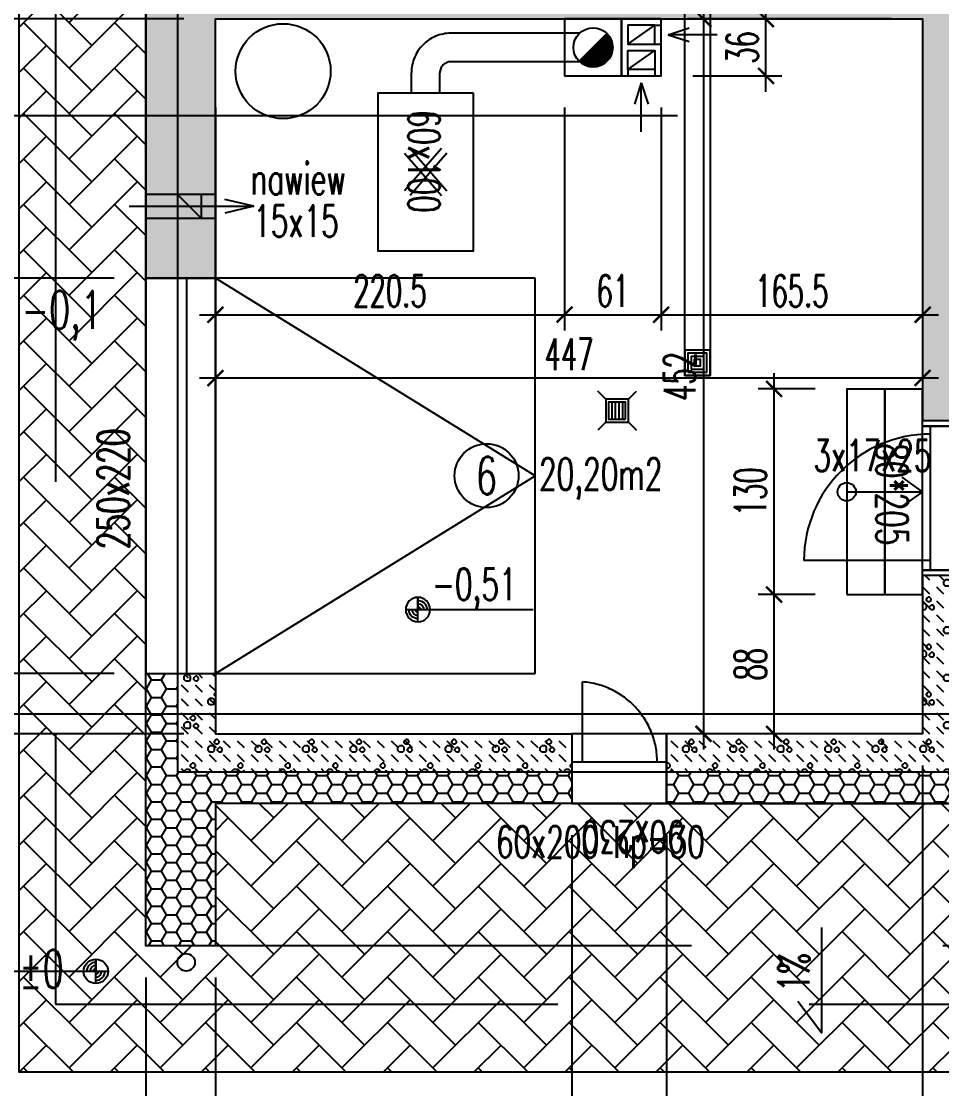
# Model space of a CAD drawing. Header units: millimetres. Extents: x -24587 to 37983, y -70862 to 338.
# Drawn here: x 9338 to 9920, y -61008 to -60333 of the extents above; entities that cross this region are included whole.
import ezdxf
from ezdxf.enums import TextEntityAlignment as Align

# ---------------------------------------------------------------- set-up
doc = ezdxf.new("R2010")
doc.units = ezdxf.units.MM
doc.header["$LTSCALE"] = 50
doc.linetypes.add('DASHED2', pattern=[9.525, 6.35, -3.175])
doc.layers.get('Defpoints').update_dxf_attribs({"color": 251})
for name, color, linetype in [('6', 6, 'Continuous'), ('A-DRZWI_OKNA', 13, 'Continuous'), ('A-SCHODY', 140, 'Continuous'), ('A-URZADZENIA', 93, 'Continuous'), ('K-HATCH', 8, 'Continuous'), ('K-HATCH243', 243, 'Continuous'), ('K-POMOCNICZE', 9, 'DASHED2'), ('K-SCIANY', 2, 'Continuous'), ('K-SRUBY', 3, 'Continuous'), ('K-TEXT 2.4mm', 71, 'Continuous'), ('K-TEXT 2mm', 254, 'Continuous'), ('K-WYMIARY', 1, 'Continuous')]:
    doc.layers.add(name, color=color, linetype=linetype)
doc.layers.add('__NIEDRUK__', color=54, linetype='Continuous', plot=False)
doc.styles.add('text 2.4mm', font='romans.shx', dxfattribs={"width": 0.65})
doc.styles.add('text 2mm', font='romans.shx', dxfattribs={"width": 0.65})
doc.styles.add('WYM1', font='romanszb.shx', dxfattribs={"width": 0.6})
doc.dimstyles.new('CM100', dxfattribs={"dimscale": 5, "dimtxt": 2, "dimasz": 1, "dimexe": 1, "dimexo": 2, "dimgap": 0.5, "dimtad": 1, "dimrnd": 0.5, "dimdsep": 46, "dimtxsty": 'WYM1', "dimblk": 'OBLIQUE', "dimcen": 0, "dimdle": 1, "dimclrd": 253, "dimclre": 251, "dimclrt": 30, "dimadec": 0, "dimazin": 0, "dimtfac": 1, "dimtix": 1, "dimtmove": 0, "dimatfit": 0, "dimfxl": 1, "dimtfillclr": 256, "dimtolj": 1, "dimarcsym": 0})
pattern_1 = [(90, (-4e-14, 1), (-30, 30), [1, -29]), (90, (-3, 1), (-30, 30), [1, -29]), (90, (-2, 6), (-30, 30), [1, -29]), (90, (-5, 6), (-30, 30), [1, -29]), (90, (-15, 16), (-30, 30), [1, -29]), (90, (-18, 16), (-30, 30), [1, -29]), (90, (-17, 21), (-30, 30), [1, -29]), (90, (-20, 21), (-30, 30), [1, -29]), (90, (-5, 1), (-30, 30), [2, -28]), (90, (-9, 1), (-30, 30), [2, -28]), (90, (-20, 16), (-30, 30), [2, -28]), (90, (-24, 16), (-30, 30), [2, -28]), (180, (-1, -4e-14), (-30, -30), [1, -29]), (180, (-1, 3), (-30, -30), [1, -29]), (180, (-3, 5), (-30, -30), [1, -29]), (180, (-3, 8), (-30, -30), [1, -29]), (180, (-16, 15), (-30, -30), [1, -29]), (180, (-16, 18), (-30, -30), [1, -29]), (180, (-18, 20), (-30, -30), [1, -29]), (180, (-18, 23), (-30, -30), [1, -29]), (180, (-6, -3e-13), (-30, -30), [2, -28]), (180, (-6, 4), (-30, -30), [2, -28]), (180, (-21, 15), (-30, -30), [2, -28]), (180, (-21, 19), (-30, -30), [2, -28]), (135, (-2, -8e-14), (-45, 15), [1.414214, -41.012193]), (135, (-8e-14, 2), (-45, 15), [1.414214, -41.012193]), (135, (-4, 5), (-45, 15), [1.414214, -41.012193]), (135, (-2, 7), (-45, 15), [1.414214, -41.012193]), (135, (-17, 15), (-45, 15), [1.414214, -41.012193]), (135, (-15, 17), (-45, 15), [1.414214, -41.012193]), (135, (-19, 20), (-45, 15), [1.414214, -41.012193]), (135, (-17, 22), (-45, 15), [1.414214, -41.012193]), (135, (-8, -3e-13), (-45, 15), [1.414214, -41.012193]), (135, (-5, 3), (-45, 15), [1.414214, -41.012193]), (135, (-23, 15), (-45, 15), [1.414214, -41.012193]), (135, (-20, 18), (-45, 15), [1.414214, -41.012193]), (45, (-1, -4e-14), (-3e-12, 60), [1.414214, -19.79899]), (45, (-3, 2), (-3e-12, 60), [1.414214, -19.79899]), (45, (-3, 5), (-3e-12, 60), [1.414214, -19.79899]), (45, (-5, 7), (-3e-12, 60), [1.414214, -19.79899]), (45, (-16, 15), (-3e-12, 60), [1.414214, -19.79899]), (45, (-18, 17), (-3e-12, 60), [1.414214, -19.79899]), (45, (-18, 20), (-3e-12, 60), [1.414214, -19.79899]), (45, (-20, 22), (-3e-12, 60), [1.414214, -19.79899]), (45, (-6, -3e-13), (-3e-12, 60), [1.414214, -19.79899]), (45, (-9, 3), (-3e-12, 60), [1.414214, -19.79899]), (45, (-21, 15), (-3e-12, 60), [1.414214, -19.79899]), (45, (-24, 18), (-3e-12, 60), [1.414214, -19.79899]), (135, (-5, 10), (-8.83883476, -4e-13), [6.25, -6.25])]
pattern_2 = [(0, (-7e-12, -52000), (9.525, 5.4992613), [6.35, -12.7]), (120, (-7e-12, -52000), (-9.525, 5.4992613), [6.35, -12.7]), (60, (-7e-12, -52000), (2e-08, 10.9985226), [-12.7, 6.35])]

# ---------------------------------------------------------------- blocks, each defined once
blk = doc.blocks.new('A$C782A77E5')
for points in [[(-38.91, -6), (-38.91, 74)], [(-48.46, -25), (-48.46, -1), (-44.96, -1), (-44.96, -25), (-48.46, -25)], [(-44.96, -6), (-38.91, -6)], [(-38.91, -6), (41.09, -6)], [(41.09, -6), (46.09, -6)], [(46.09, -25), (46.09, -1), (49.59, -1), (49.59, -25), (46.09, -25)]]:
    blk.add_lwpolyline(points)
blk.add_lwpolyline([(-44.96, -25), (-44.96, -1), (46.09, -1), (46.09, -25)], close=True)
blk.add_arc((-38.91, -6), 80, 0, 90)
at = {"layer": '__NIEDRUK__', "style": 'WYM1', "width": 0.65}
blk.add_text('80*205', height=20, rotation=180, dxfattribs=at).set_placement((35.26, 28.32))
blk = doc.blocks.new('A$C1940da60')
blk.add_lwpolyline([(-23.11, 26), (-23.11, 76.8)])
for points in [[(-30, 44), (-30, 0), (30, 0), (30, 44)], [(-30, 26), (-30, 20), (30, 20), (30, 26)]]:
    blk.add_lwpolyline(points, close=True)
at = {"layer": 'K-POMOCNICZE', "color": 0}
blk.add_arc((-26.91, 26), 50.94, 0, 85.72877, dxfattribs=at)
at = {"layer": '__NIEDRUK__', "style": 'WYM1', "width": 0.65}
blk.add_text('90x230', height=20, rotation=180, dxfattribs=at).set_placement((41.39, -11.22))
blk = doc.blocks.new('A$Ce56ac208')
for points in [[(-7, 125), (-51, 125), (-51, -125), (-7, -125)], [(-25, 125), (-31, 125), (-31, -125), (-25, -125)]]:
    blk.add_lwpolyline(points, close=True)
at = {"layer": 'K-POMOCNICZE'}
blk.add_lwpolyline([(195, 125), (-7, 125), (-7, -125), (195, -125)], close=True, dxfattribs=at)
blk.add_lwpolyline([(-7, -125), (195, 0), (-7, 125)], dxfattribs=at)
at = {"layer": '__NIEDRUK__', "style": 'WYM1', "width": 0.65}
blk.add_text('250x220', height=20, rotation=90, dxfattribs=at).set_placement((-61.53, -46.3))
blk = doc.blocks.new('A$C0BFB608B')
h = blk.add_hatch()
h.set_pattern_fill('ANSI31', color=256, scale=8)
h.set_pattern_definition([(315, (77083.3279, 191572.2395), (0.707106781, 0.707106781), [])])
h.paths.add_polyline_path([(8.78, 8.78, 0.198912), (0, 12.42, 0.668179), (-8.78, -8.78)])
blk.add_lwpolyline([(18, 18), (-18, 18), (-18, -18), (18, -18)], close=True)
blk.add_lwpolyline([(8.78, 8.78), (-8.78, -8.78)])
blk.add_circle((0, 0), 12.42)
blk = doc.blocks.new('A$C89cbe237')
blk.add_lwpolyline([(-30, 0), (-30, 100), (30, 100), (30, 0)], close=True)
for points in [[(-13.43, 38.11), (9.91, 64.95)], [(9.91, 35.05), (-13.43, 61.89)], [(13.43, 38.11), (-9.91, 64.95)], [(-9.91, 35.05), (13.43, 61.89)]]:
    blk.add_lwpolyline(points)
at = {"layer": '__NIEDRUK__', "style": 'WYM1', "width": 0.65}
blk.add_text('60x100', height=20, rotation=90, dxfattribs=at).set_placement((11.06, 10.69))
blk = doc.blocks.new('_ArchTick')
at = {"color": 0, "linetype": 'ByBlock', "const_width": 0.15}
blk.add_lwpolyline([(-0.5, -0.5), (0.5, 0.5)], dxfattribs=at)
blk = doc.blocks.new('*D90')
at = {"layer": 'Defpoints', "color": 0, "transparency": 16777216}
for p in [(10617.2, -60827.35), (9460.7, -60917.35), (10617.2, -61147.89)]:
    blk.add_point(p, dxfattribs=at)
at = {"layer": 'K-WYMIARY', "color": 251, "lineweight": -2, "transparency": 16777216}
for p, q in [((10617.2, -60847.35), (10617.2, -61157.89)), ((9460.7, -60937.35), (9460.7, -61157.89))]:
    blk.add_line(p, q, dxfattribs=at)
at = {"layer": 'K-WYMIARY', "color": 253, "lineweight": -2, "transparency": 16777216}
blk.add_line((9450.7, -61147.89), (10627.2, -61147.89), dxfattribs=at)
at = {"layer": 'K-WYMIARY', "color": 253, "lineweight": -2, "transparency": 16777216, "xscale": 10, "yscale": 10, "zscale": 10, "rotation": 180}
blk.add_blockref('_ArchTick', (9460.7, -61147.89), dxfattribs=at)
at = {"layer": 'K-WYMIARY', "color": 253, "lineweight": -2, "transparency": 16777216, "xscale": 10, "yscale": 10, "zscale": 10}
blk.add_blockref('_ArchTick', (10617.2, -61147.89), dxfattribs=at)
at = {"layer": 'K-WYMIARY', "color": 30, "transparency": 16777216, "insert": (10038.95, -61132.89), "char_height": 20, "attachment_point": 5, "style": 'WYM1'}
blk.add_mtext('\\A1;1156.5', dxfattribs=at)
blk = doc.blocks.new('*D93')
at = {"layer": 'Defpoints', "color": 0, "transparency": 16777216}
for p in [(9685.89, -60827.35), (9460.7, -60917.35), (9685.89, -61107.89)]:
    blk.add_point(p, dxfattribs=at)
at = {"layer": 'K-WYMIARY', "color": 251, "lineweight": -2, "transparency": 16777216}
for p, q in [((9685.89, -60847.35), (9685.89, -61117.89)), ((9460.7, -60937.35), (9460.7, -61117.89))]:
    blk.add_line(p, q, dxfattribs=at)
at = {"layer": 'K-WYMIARY', "color": 253, "lineweight": -2, "transparency": 16777216}
blk.add_line((9450.7, -61107.89), (9695.89, -61107.89), dxfattribs=at)
at = {"layer": 'K-WYMIARY', "color": 253, "lineweight": -2, "transparency": 16777216, "xscale": 10, "yscale": 10, "zscale": 10, "rotation": 180}
blk.add_blockref('_ArchTick', (9460.7, -61107.89), dxfattribs=at)
at = {"layer": 'K-WYMIARY', "color": 253, "lineweight": -2, "transparency": 16777216, "xscale": 10, "yscale": 10, "zscale": 10}
blk.add_blockref('_ArchTick', (9685.89, -61107.89), dxfattribs=at)
at = {"layer": 'K-WYMIARY', "color": 30, "transparency": 16777216, "insert": (9573.29, -61092.89), "char_height": 20, "attachment_point": 5, "style": 'WYM1'}
blk.add_mtext('\\A1;225', dxfattribs=at)
blk = doc.blocks.new('*D94')
at = {"layer": 'Defpoints', "color": 0, "transparency": 16777216}
for p in [(9685.89, -60827.35), (9745.89, -60827.35), (9745.89, -61107.89)]:
    blk.add_point(p, dxfattribs=at)
at = {"layer": 'K-WYMIARY', "color": 251, "lineweight": -2, "transparency": 16777216}
for p, q in [((9685.89, -60847.35), (9685.89, -61117.89)), ((9745.89, -60847.35), (9745.89, -61117.89))]:
    blk.add_line(p, q, dxfattribs=at)
at = {"layer": 'K-WYMIARY', "color": 253, "lineweight": -2, "transparency": 16777216}
blk.add_line((9675.89, -61107.89), (9755.89, -61107.89), dxfattribs=at)
at = {"layer": 'K-WYMIARY', "color": 253, "lineweight": -2, "transparency": 16777216, "xscale": 10, "yscale": 10, "zscale": 10, "rotation": 180}
blk.add_blockref('_ArchTick', (9685.89, -61107.89), dxfattribs=at)
at = {"layer": 'K-WYMIARY', "color": 253, "lineweight": -2, "transparency": 16777216, "xscale": 10, "yscale": 10, "zscale": 10}
blk.add_blockref('_ArchTick', (9745.89, -61107.89), dxfattribs=at)
at = {"layer": 'K-WYMIARY', "color": 30, "transparency": 16777216, "insert": (9715.89, -61092.89), "char_height": 20, "attachment_point": 5, "style": 'WYM1'}
blk.add_mtext('\\A1;60', dxfattribs=at)
blk = doc.blocks.new('*D95')
at = {"layer": 'Defpoints', "color": 0, "transparency": 16777216}
for p in [(9745.89, -60827.35), (9968.63, -60827.35), (9968.63, -61107.89)]:
    blk.add_point(p, dxfattribs=at)
at = {"layer": 'K-WYMIARY', "color": 251, "lineweight": -2, "transparency": 16777216}
for p, q in [((9745.89, -60847.35), (9745.89, -61117.89)), ((9968.63, -60847.35), (9968.63, -61117.89))]:
    blk.add_line(p, q, dxfattribs=at)
at = {"layer": 'K-WYMIARY', "color": 253, "lineweight": -2, "transparency": 16777216}
blk.add_line((9735.89, -61107.89), (9978.63, -61107.89), dxfattribs=at)
at = {"layer": 'K-WYMIARY', "color": 253, "lineweight": -2, "transparency": 16777216, "xscale": 10, "yscale": 10, "zscale": 10, "rotation": 180}
blk.add_blockref('_ArchTick', (9745.89, -61107.89), dxfattribs=at)
at = {"layer": 'K-WYMIARY', "color": 253, "lineweight": -2, "transparency": 16777216, "xscale": 10, "yscale": 10, "zscale": 10}
blk.add_blockref('_ArchTick', (9968.63, -61107.89), dxfattribs=at)
at = {"layer": 'K-WYMIARY', "color": 30, "transparency": 16777216, "insert": (9857.26, -61092.89), "char_height": 20, "attachment_point": 5, "style": 'WYM1'}
blk.add_mtext('\\A1;222.5', dxfattribs=at)
blk = doc.blocks.new('*D105')
at = {"layer": 'Defpoints', "color": 0, "transparency": 16777216}
for p in [(9416.7, -60917.35), (9460.7, -60917.35), (9460.7, -61147.89)]:
    blk.add_point(p, dxfattribs=at)
at = {"layer": 'K-WYMIARY', "color": 251, "lineweight": -2, "transparency": 16777216}
for p, q in [((9416.7, -60937.35), (9416.7, -61157.89)), ((9460.7, -60937.35), (9460.7, -61157.89))]:
    blk.add_line(p, q, dxfattribs=at)
at = {"layer": 'K-WYMIARY', "color": 253, "lineweight": -2, "transparency": 16777216}
blk.add_line((9406.7, -61147.89), (9470.7, -61147.89), dxfattribs=at)
at = {"layer": 'K-WYMIARY', "color": 253, "lineweight": -2, "transparency": 16777216, "xscale": 10, "yscale": 10, "zscale": 10, "rotation": 180}
blk.add_blockref('_ArchTick', (9416.7, -61147.89), dxfattribs=at)
at = {"layer": 'K-WYMIARY', "color": 253, "lineweight": -2, "transparency": 16777216, "xscale": 10, "yscale": 10, "zscale": 10}
blk.add_blockref('_ArchTick', (9460.7, -61147.89), dxfattribs=at)
at = {"layer": 'K-WYMIARY', "color": 30, "transparency": 16777216, "insert": (9428.2, -61132.89), "char_height": 20, "attachment_point": 5, "style": 'WYM1'}
blk.add_mtext('\\A1;44', dxfattribs=at)
blk = doc.blocks.new('*D119')
at = {"layer": 'Defpoints', "color": 0, "transparency": 16777216}
for p in [(9907.7, -60783.35), (9931.7, -60783.35), (9907.7, -61067.89)]:
    blk.add_point(p, dxfattribs=at)
at = {"layer": 'K-WYMIARY', "color": 251, "lineweight": -2, "transparency": 16777216}
for p, q in [((9907.7, -60803.35), (9907.7, -61077.89)), ((9931.7, -60803.35), (9931.7, -61077.89))]:
    blk.add_line(p, q, dxfattribs=at)
at = {"layer": 'K-WYMIARY', "color": 253, "lineweight": -2, "transparency": 16777216}
for p, q in [((9907.7, -61067.89), (9897.7, -61067.89)), ((9931.7, -61067.89), (9907.7, -61067.89)), ((9931.7, -61067.89), (9941.7, -61067.89))]:
    blk.add_line(p, q, dxfattribs=at)
at = {"layer": 'K-WYMIARY', "color": 253, "lineweight": -2, "transparency": 16777216, "xscale": 10, "yscale": 10, "zscale": 10}
blk.add_blockref('_ArchTick', (9907.7, -61067.89), dxfattribs=at)
at = {"layer": 'K-WYMIARY', "color": 253, "lineweight": -2, "transparency": 16777216, "xscale": 10, "yscale": 10, "zscale": 10, "rotation": 180}
blk.add_blockref('_ArchTick', (9931.7, -61067.89), dxfattribs=at)
at = {"layer": 'K-WYMIARY', "color": 30, "transparency": 16777216, "insert": (9919.7, -61052.89), "char_height": 20, "attachment_point": 5, "style": 'WYM1'}
blk.add_mtext('\\A1;24', dxfattribs=at)
blk = doc.blocks.new('*D120')
at = {"layer": 'Defpoints', "color": 0, "transparency": 16777216}
for p in [(9907.7, -60783.35), (9745.89, -60827.35), (9745.89, -61067.89)]:
    blk.add_point(p, dxfattribs=at)
at = {"layer": 'K-WYMIARY', "color": 251, "lineweight": -2, "transparency": 16777216}
for p, q in [((9907.7, -60803.35), (9907.7, -61077.89)), ((9745.89, -60847.35), (9745.89, -61077.89))]:
    blk.add_line(p, q, dxfattribs=at)
at = {"layer": 'K-WYMIARY', "color": 253, "lineweight": -2, "transparency": 16777216}
blk.add_line((9917.7, -61067.89), (9735.89, -61067.89), dxfattribs=at)
at = {"layer": 'K-WYMIARY', "color": 253, "lineweight": -2, "transparency": 16777216, "xscale": 10, "yscale": 10, "zscale": 10, "rotation": 180}
blk.add_blockref('_ArchTick', (9745.89, -61067.89), dxfattribs=at)
at = {"layer": 'K-WYMIARY', "color": 253, "lineweight": -2, "transparency": 16777216, "xscale": 10, "yscale": 10, "zscale": 10}
blk.add_blockref('_ArchTick', (9907.7, -61067.89), dxfattribs=at)
at = {"layer": 'K-WYMIARY', "color": 30, "transparency": 16777216, "insert": (9826.79, -61052.89), "char_height": 20, "attachment_point": 5, "style": 'WYM1'}
blk.add_mtext('\\A1;162', dxfattribs=at)
blk = doc.blocks.new('*D129')
at = {"layer": 'Defpoints', "color": 0, "transparency": 16777216}
for p in [(9907.7, -60331.35), (9769.17, -60783.35), (9907.7, -60783.35)]:
    blk.add_point(p, dxfattribs=at)
at = {"layer": 'K-WYMIARY', "color": 253, "lineweight": -2, "transparency": 16777216}
blk.add_line((9769.17, -60321.35), (9769.17, -60793.35), dxfattribs=at)
at = {"layer": 'K-WYMIARY', "color": 251, "lineweight": -2, "transparency": 16777216}
for p, q in [((9887.7, -60331.35), (9759.17, -60331.35)), ((9887.7, -60783.35), (9759.17, -60783.35))]:
    blk.add_line(p, q, dxfattribs=at)
at = {"layer": 'K-WYMIARY', "color": 253, "lineweight": -2, "transparency": 16777216, "xscale": 10, "yscale": 10, "zscale": 10}
for p, rotation in [((9769.17, -60331.35), 90), ((9769.17, -60783.35), 270)]:
    blk.add_blockref('_ArchTick', p, dxfattribs=dict(at, rotation=rotation))
at = {"layer": 'K-WYMIARY', "color": 30, "transparency": 16777216, "insert": (9754.17, -60557.35), "char_height": 20, "attachment_point": 5, "rotation": 90, "style": 'WYM1'}
blk.add_mtext('\\A1;452', dxfattribs=at)
blk = doc.blocks.new('*D130')
at = {"layer": 'Defpoints', "color": 0, "transparency": 16777216}
for p in [(9907.7, -60334.35), (9460.7, -60367.35), (9907.7, -60558.33)]:
    blk.add_point(p, dxfattribs=at)
at = {"layer": 'K-WYMIARY', "color": 251, "lineweight": -2, "transparency": 16777216}
for p, q in [((9907.7, -60354.35), (9907.7, -60568.33)), ((9460.7, -60387.35), (9460.7, -60568.33))]:
    blk.add_line(p, q, dxfattribs=at)
at = {"layer": 'K-WYMIARY', "color": 253, "lineweight": -2, "transparency": 16777216}
blk.add_line((9450.7, -60558.33), (9917.7, -60558.33), dxfattribs=at)
at = {"layer": 'K-WYMIARY', "color": 253, "lineweight": -2, "transparency": 16777216, "xscale": 10, "yscale": 10, "zscale": 10, "rotation": 180}
blk.add_blockref('_ArchTick', (9460.7, -60558.33), dxfattribs=at)
at = {"layer": 'K-WYMIARY', "color": 253, "lineweight": -2, "transparency": 16777216, "xscale": 10, "yscale": 10, "zscale": 10}
blk.add_blockref('_ArchTick', (9907.7, -60558.33), dxfattribs=at)
at = {"layer": 'K-WYMIARY', "color": 30, "transparency": 16777216, "insert": (9684.2, -60543.33), "char_height": 20, "attachment_point": 5, "style": 'WYM1'}
blk.add_mtext('\\A1;447', dxfattribs=at)
blk = doc.blocks.new('*D131')
at = {"layer": 'Defpoints', "color": 0, "transparency": 16777216}
for p in [(9290.84, -60745.22), (9416.7, -60745.22), (9460.7, -60783.35)]:
    blk.add_point(p, dxfattribs=at)
at = {"layer": 'K-WYMIARY', "color": 253, "lineweight": -2, "transparency": 16777216}
blk.add_line((9290.84, -60793.35), (9290.84, -60735.22), dxfattribs=at)
at = {"layer": 'K-WYMIARY', "color": 251, "lineweight": -2, "transparency": 16777216}
for p, q in [((9396.7, -60745.22), (9280.84, -60745.22)), ((9440.7, -60783.35), (9280.84, -60783.35))]:
    blk.add_line(p, q, dxfattribs=at)
at = {"layer": 'K-WYMIARY', "color": 253, "lineweight": -2, "transparency": 16777216, "xscale": 10, "yscale": 10, "zscale": 10}
for p, rotation in [((9290.84, -60745.22), 90), ((9290.84, -60783.35), 270)]:
    blk.add_blockref('_ArchTick', p, dxfattribs=dict(at, rotation=rotation))
at = {"layer": 'K-WYMIARY', "color": 30, "transparency": 16777216, "insert": (9275.84, -60764.29), "char_height": 20, "attachment_point": 5, "rotation": 90, "style": 'WYM1'}
blk.add_mtext('\\A1;38', dxfattribs=at)
blk = doc.blocks.new('*D132')
at = {"layer": 'Defpoints', "color": 0, "transparency": 16777216}
for p in [(9290.84, -60495.22), (9416.7, -60495.22), (9416.7, -60745.22)]:
    blk.add_point(p, dxfattribs=at)
at = {"layer": 'K-WYMIARY', "color": 253, "lineweight": -2, "transparency": 16777216}
blk.add_line((9290.84, -60755.22), (9290.84, -60485.22), dxfattribs=at)
at = {"layer": 'K-WYMIARY', "color": 251, "lineweight": -2, "transparency": 16777216}
for p, q in [((9396.7, -60495.22), (9280.84, -60495.22)), ((9396.7, -60745.22), (9280.84, -60745.22))]:
    blk.add_line(p, q, dxfattribs=at)
at = {"layer": 'K-WYMIARY', "color": 253, "lineweight": -2, "transparency": 16777216, "xscale": 10, "yscale": 10, "zscale": 10}
for p, rotation in [((9290.84, -60495.22), 90), ((9290.84, -60745.22), 270)]:
    blk.add_blockref('_ArchTick', p, dxfattribs=dict(at, rotation=rotation))
at = {"layer": 'K-WYMIARY', "color": 30, "transparency": 16777216, "insert": (9275.84, -60620.22), "char_height": 20, "attachment_point": 5, "rotation": 90, "style": 'WYM1'}
blk.add_mtext('\\A1;250', dxfattribs=at)
blk = doc.blocks.new('*D133')
at = {"layer": 'Defpoints', "color": 0, "transparency": 16777216}
for p in [(9290.84, -60331.35), (9460.7, -60331.35), (9416.7, -60495.22)]:
    blk.add_point(p, dxfattribs=at)
at = {"layer": 'K-WYMIARY', "color": 253, "lineweight": -2, "transparency": 16777216}
blk.add_line((9290.84, -60505.22), (9290.84, -60321.35), dxfattribs=at)
at = {"layer": 'K-WYMIARY', "color": 251, "lineweight": -2, "transparency": 16777216}
for p, q in [((9440.7, -60331.35), (9280.84, -60331.35)), ((9396.7, -60495.22), (9280.84, -60495.22))]:
    blk.add_line(p, q, dxfattribs=at)
at = {"layer": 'K-WYMIARY', "color": 253, "lineweight": -2, "transparency": 16777216, "xscale": 10, "yscale": 10, "zscale": 10}
for p, rotation in [((9290.84, -60331.35), 90), ((9290.84, -60495.22), 270)]:
    blk.add_blockref('_ArchTick', p, dxfattribs=dict(at, rotation=rotation))
at = {"layer": 'K-WYMIARY', "color": 30, "transparency": 16777216, "insert": (9275.84, -60413.29), "char_height": 20, "attachment_point": 5, "rotation": 90, "style": 'WYM1'}
blk.add_mtext('\\A1;164', dxfattribs=at)
blk = doc.blocks.new('A$C11cd791a')
for points in [[(-8, -8), (8, -8), (8, 8), (-8, 8)], [(-6, -6), (6, -6), (6, 6), (-6, 6)], [(-4, -4), (4, -4), (4, 4), (-4, 4)], [(-2, -2), (2, -2), (2, 2), (-2, 2)]]:
    blk.add_lwpolyline(points, close=True)
blk = doc.blocks.new('A$C7E053937')
for p, q in [((0, -7.73), (0, 7.73)), ((0, 7.73), (0, 0)), ((7.73, 0), (-7.73, 0))]:
    blk.add_line(p, q)
blk.add_circle((0, 0), 7.73)
for radius, start, end in [(5.73, 90, 180), (3.73, 90, 180), (1.73, 90, 180), (5.73, 270, 0), (3.73, 270, 0), (1.73, 270, 0)]:
    blk.add_arc((0, 0), radius, start, end)
blk = doc.blocks.new('*D233')
at = {"layer": 'Defpoints', "color": 0, "transparency": 16777216}
for p in [(9460.7, -60367.35), (9681.37, -60367.35), (9681.37, -60518.33)]:
    blk.add_point(p, dxfattribs=at)
at = {"layer": 'K-WYMIARY', "color": 251, "lineweight": -2, "transparency": 16777216}
for p, q in [((9460.7, -60387.35), (9460.7, -60528.33)), ((9681.37, -60387.35), (9681.37, -60528.33))]:
    blk.add_line(p, q, dxfattribs=at)
at = {"layer": 'K-WYMIARY', "color": 253, "lineweight": -2, "transparency": 16777216}
blk.add_line((9450.7, -60518.33), (9691.37, -60518.33), dxfattribs=at)
at = {"layer": 'K-WYMIARY', "color": 253, "lineweight": -2, "transparency": 16777216, "xscale": 10, "yscale": 10, "zscale": 10, "rotation": 180}
blk.add_blockref('_ArchTick', (9460.7, -60518.33), dxfattribs=at)
at = {"layer": 'K-WYMIARY', "color": 253, "lineweight": -2, "transparency": 16777216, "xscale": 10, "yscale": 10, "zscale": 10}
blk.add_blockref('_ArchTick', (9681.37, -60518.33), dxfattribs=at)
at = {"layer": 'K-WYMIARY', "color": 30, "transparency": 16777216, "insert": (9571.03, -60503.33), "char_height": 20, "attachment_point": 5, "style": 'WYM1'}
blk.add_mtext('\\A1;220.5', dxfattribs=at)
blk = doc.blocks.new('*D234')
at = {"layer": 'Defpoints', "color": 0, "transparency": 16777216}
for p in [(9681.37, -60367.35), (9742.37, -60367.35), (9742.37, -60518.33)]:
    blk.add_point(p, dxfattribs=at)
at = {"layer": 'K-WYMIARY', "color": 251, "lineweight": -2, "transparency": 16777216}
for p, q in [((9681.37, -60387.35), (9681.37, -60528.33)), ((9742.37, -60387.35), (9742.37, -60528.33))]:
    blk.add_line(p, q, dxfattribs=at)
at = {"layer": 'K-WYMIARY', "color": 253, "lineweight": -2, "transparency": 16777216}
blk.add_line((9671.37, -60518.33), (9752.37, -60518.33), dxfattribs=at)
at = {"layer": 'K-WYMIARY', "color": 253, "lineweight": -2, "transparency": 16777216, "xscale": 10, "yscale": 10, "zscale": 10, "rotation": 180}
blk.add_blockref('_ArchTick', (9681.37, -60518.33), dxfattribs=at)
at = {"layer": 'K-WYMIARY', "color": 253, "lineweight": -2, "transparency": 16777216, "xscale": 10, "yscale": 10, "zscale": 10}
blk.add_blockref('_ArchTick', (9742.37, -60518.33), dxfattribs=at)
at = {"layer": 'K-WYMIARY', "color": 30, "transparency": 16777216, "insert": (9711.87, -60503.33), "char_height": 20, "attachment_point": 5, "style": 'WYM1'}
blk.add_mtext('\\A1;61', dxfattribs=at)
blk = doc.blocks.new('*D235')
at = {"layer": 'Defpoints', "color": 0, "transparency": 16777216}
for p in [(9742.37, -60367.35), (9907.7, -60482.86), (9907.7, -60518.33)]:
    blk.add_point(p, dxfattribs=at)
at = {"layer": 'K-WYMIARY', "color": 251, "lineweight": -2, "transparency": 16777216}
for p, q in [((9742.37, -60387.35), (9742.37, -60528.33)), ((9907.7, -60502.86), (9907.7, -60528.33))]:
    blk.add_line(p, q, dxfattribs=at)
at = {"layer": 'K-WYMIARY', "color": 253, "lineweight": -2, "transparency": 16777216}
blk.add_line((9732.37, -60518.33), (9917.7, -60518.33), dxfattribs=at)
at = {"layer": 'K-WYMIARY', "color": 253, "lineweight": -2, "transparency": 16777216, "xscale": 10, "yscale": 10, "zscale": 10, "rotation": 180}
blk.add_blockref('_ArchTick', (9742.37, -60518.33), dxfattribs=at)
at = {"layer": 'K-WYMIARY', "color": 253, "lineweight": -2, "transparency": 16777216, "xscale": 10, "yscale": 10, "zscale": 10}
blk.add_blockref('_ArchTick', (9907.7, -60518.33), dxfattribs=at)
at = {"layer": 'K-WYMIARY', "color": 30, "transparency": 16777216, "insert": (9825.03, -60503.33), "char_height": 20, "attachment_point": 5, "style": 'WYM1'}
blk.add_mtext('\\A1;165.5', dxfattribs=at)
blk = doc.blocks.new('*D242')
at = {"layer": 'Defpoints', "color": 0, "transparency": 16777216}
for p in [(9813.82, -60695.32), (9859.7, -60695.32), (9826.79, -60783.35)]:
    blk.add_point(p, dxfattribs=at)
at = {"layer": 'K-WYMIARY', "color": 253, "lineweight": -2, "transparency": 16777216}
blk.add_line((9813.82, -60793.35), (9813.82, -60685.32), dxfattribs=at)
at = {"layer": 'K-WYMIARY', "color": 251, "lineweight": -2, "transparency": 16777216}
for p, q in [((9839.7, -60695.32), (9803.82, -60695.32)), ((9806.79, -60783.35), (9803.82, -60783.35))]:
    blk.add_line(p, q, dxfattribs=at)
at = {"layer": 'K-WYMIARY', "color": 253, "lineweight": -2, "transparency": 16777216, "xscale": 10, "yscale": 10, "zscale": 10}
for p, rotation in [((9813.82, -60695.32), 89.99999999999994), ((9813.82, -60783.35), 269.9999999999999)]:
    blk.add_blockref('_ArchTick', p, dxfattribs=dict(at, rotation=rotation))
at = {"layer": 'K-WYMIARY', "color": 30, "transparency": 16777216, "insert": (9798.82, -60739.34), "char_height": 20, "attachment_point": 5, "rotation": 90, "style": 'WYM1'}
blk.add_mtext('\\A1;88', dxfattribs=at)
blk = doc.blocks.new('*D243')
at = {"layer": 'Defpoints', "color": 0, "transparency": 16777216}
for p in [(9813.82, -60565.32), (9859.7, -60565.32), (9859.7, -60695.32)]:
    blk.add_point(p, dxfattribs=at)
at = {"layer": 'K-WYMIARY', "color": 253, "lineweight": -2, "transparency": 16777216}
blk.add_line((9813.82, -60705.32), (9813.82, -60555.32), dxfattribs=at)
at = {"layer": 'K-WYMIARY', "color": 251, "lineweight": -2, "transparency": 16777216}
for p, q in [((9839.7, -60565.32), (9803.82, -60565.32)), ((9839.7, -60695.32), (9803.82, -60695.32))]:
    blk.add_line(p, q, dxfattribs=at)
at = {"layer": 'K-WYMIARY', "color": 253, "lineweight": -2, "transparency": 16777216, "xscale": 10, "yscale": 10, "zscale": 10}
for p, rotation in [((9813.82, -60565.32), 89.99999999999994), ((9813.82, -60695.32), 269.9999999999999)]:
    blk.add_blockref('_ArchTick', p, dxfattribs=dict(at, rotation=rotation))
at = {"layer": 'K-WYMIARY', "color": 30, "transparency": 16777216, "insert": (9798.82, -60630.32), "char_height": 20, "attachment_point": 5, "rotation": 90, "style": 'WYM1'}
blk.add_mtext('\\A1;130', dxfattribs=at)
blk = doc.blocks.new('A$C650043E8')
for points in [[(12.5, -18), (12.5, 18), (-12.5, 18), (-12.5, -18)], [(-8.5, 14), (8.5, 14), (8.5, 2), (-8.5, 2)], [(-8.5, -14), (8.5, -14), (8.5, -2), (-8.5, -2)]]:
    blk.add_lwpolyline(points, close=True)
blk = doc.blocks.new('kratka')
for p, q in [((5.09, 19.49), (0, 24.58)), ((19.49, 19.49), (24.58, 24.58)), ((8.96, 6.89), (8.96, 17.69)), ((11.21, 6.89), (11.21, 17.69)), ((13.46, 6.89), (13.46, 17.69)), ((15.71, 6.89), (15.71, 17.69)), ((5.09, 5.09), (0, 0)), ((19.49, 5.09), (24.58, 0))]:
    blk.add_line(p, q)
for points in [[(5.09, 19.49), (5.09, 5.09), (19.49, 5.09), (19.49, 19.49)], [(6.89, 17.69), (6.89, 6.89), (17.69, 6.89), (17.69, 17.69)]]:
    blk.add_lwpolyline(points, close=True)
blk = doc.blocks.new('*D287')
at = {"layer": 'Defpoints', "color": 0, "transparency": 16777216}
for p in [(9742.37, -60331.35), (9808.65, -60331.35), (9742.37, -60367.35)]:
    blk.add_point(p, dxfattribs=at)
at = {"layer": 'K-WYMIARY', "color": 253, "lineweight": -2, "transparency": 16777216}
blk.add_line((9808.65, -60377.35), (9808.65, -60321.35), dxfattribs=at)
at = {"layer": 'K-WYMIARY', "color": 251, "lineweight": -2, "transparency": 16777216}
for p, q in [((9762.37, -60331.35), (9818.65, -60331.35)), ((9762.37, -60367.35), (9818.65, -60367.35))]:
    blk.add_line(p, q, dxfattribs=at)
at = {"layer": 'K-WYMIARY', "color": 253, "lineweight": -2, "transparency": 16777216, "xscale": 10, "yscale": 10, "zscale": 10}
for p, rotation in [((9808.65, -60331.35), 90), ((9808.65, -60367.35), 270)]:
    blk.add_blockref('_ArchTick', p, dxfattribs=dict(at, rotation=rotation))
at = {"layer": 'K-WYMIARY', "color": 30, "transparency": 16777216, "insert": (9793.65, -60349.35), "char_height": 20, "attachment_point": 5, "rotation": 90, "style": 'WYM1'}
blk.add_mtext('\\A1;36', dxfattribs=at)

msp = doc.modelspace()

# ---------------------------------------------------------------- hatches: boundary and pattern name
at = {"layer": 'K-HATCH'}
h = msp.add_hatch(dxfattribs=at)
h.set_pattern_fill('HONEY', color=256, scale=2)
h.set_pattern_definition(pattern_2)
h.paths.add_polyline_path([(9561.412, -59907.349), (9561.412, -59887.349), (9460.7, -59887.349), (9460.7, -59867.349), (9416.7, -59867.349), (9416.7, -60495.223), (9436.7, -60495.223), (9436.7, -60304.349), (9436.7, -59907.349)])
h = msp.add_hatch(dxfattribs=at)
h.set_pattern_fill('GAZOBET', color=256, angle=90, style=0, pattern_type=2)
h.set_pattern_definition(pattern_1)
h.paths.add_polyline_path([(9436.7, -59907.349), (9436.7, -60304.349), (9436.7, -60495.223), (9460.7, -60495.223), (9460.7, -60331.349), (9907.7, -60331.349), (9907.7, -60585.299), (9931.7, -60585.299), (9931.7, -60331.349), (9949.65, -60331.349), (9949.65, -60307.349), (9460.7, -60307.349), (9460.7, -59931.349), (9561.412, -59931.349), (9561.412, -59907.349)])
h = msp.add_hatch(dxfattribs=at)
h.set_pattern_fill('GAZOBET', color=256, angle=90, style=0, pattern_type=2)
h.set_pattern_definition(pattern_1)
h.paths.add_polyline_path([(9745.89, -60783.349), (9745.89, -60807.349), (9968.63, -60807.349), (9968.63, -60783.349), (9931.7, -60783.349), (9931.7, -60683.349), (9907.7, -60683.349), (9907.7, -60783.349)])
h = msp.add_hatch(dxfattribs=at)
h.set_pattern_fill('HONEY', color=256, scale=2)
h.set_pattern_definition(pattern_2)
h.paths.add_polyline_path([(9460.7, -60827.349), (9685.89, -60827.349), (9685.89, -60807.349), (9436.7, -60807.349), (9436.7, -60745.223), (9416.7, -60745.223), (9416.7, -60917.349), (9460.7, -60917.349)])
h = msp.add_hatch(dxfattribs=at)
h.set_pattern_fill('GAZOBET', color=256, angle=90, style=0, pattern_type=2)
h.set_pattern_definition(pattern_1)
h.paths.add_polyline_path([(9460.7, -60783.349), (9460.7, -60745.223), (9436.7, -60745.223), (9436.7, -60807.349), (9685.89, -60807.349), (9685.89, -60783.349)])
h = msp.add_hatch(dxfattribs=at)
h.set_pattern_fill('HONEY', color=256, scale=2)
h.set_pattern_definition(pattern_2)
h.paths.add_polyline_path([(9968.63, -60827.349), (9968.63, -60807.349), (9745.89, -60807.349), (9745.89, -60827.349)])
at = {"layer": 'K-HATCH243'}
h = msp.add_hatch(dxfattribs=at)
h.set_pattern_fill('AR-HBONE', color=256, scale=0.2)
h.set_pattern_definition([(45, (-7e-12, -52000), (0, 28.73682), [60.96, -20.32]), (135, (14.368, -51985.632), (3e-15, 28.73682), [60.96, -20.32])])
h.paths.add_polyline_path([(11746.7, -60997.349), (11746.7, -59787.349), (9336.7, -59787.349), (9336.7, -60997.349)])
h.paths.add_polyline_path([(9460.7, -60827.349), (9460.7, -60917.349), (9416.7, -60917.349), (9416.7, -59867.349), (9460.7, -59867.349), (9460.7, -59887.349), (11622.7, -59887.349), (11622.7, -59867.349), (11666.7, -59867.349), (11666.7, -60917.349), (11622.7, -60917.349), (11622.7, -60897.349), (11031.7, -60897.349), (11031.7, -60957.349), (10557.2, -60957.349), (10557.2, -60827.349)], flags=16)
h.paths.add_polyline_path([(9859.7, -60695.324), (9859.7, -60565.324), (9883.7, -60565.324), (9907.7, -60565.324), (9907.7, -60695.324), (9883.7, -60695.324)], flags=0)
h.paths.add_polyline_path([(10557.2, -60827.349), (10587.2, -60827.349), (10617.2, -60827.349), (10617.2, -60757.349), (10971.7, -60757.349), (10971.7, -60897.349), (11001.7, -60897.349), (11031.7, -60897.349), (11031.7, -60957.349), (10557.2, -60957.349)], flags=16)

# ---------------------------------------------------------------- linework, layer by layer
at = {"layer": '6', "linetype": 'DASHED2', "ltscale": 2}
msp.add_lwpolyline([(9079.045, -60332.636), (9117.796, -60265.735), (9117.796, -60392.349), (12054.255, -60392.349), (12054.255, -60265.735), (12093.006, -60332.636)], dxfattribs=at)
at = {"layer": '__NIEDRUK__'}
msp.add_lwpolyline([(9757.366, -60228.016), (9773.366, -60228.016), (9773.366, -60556.682), (9757.366, -60556.682)], close=True, dxfattribs=at)
msp.add_lwpolyline([(9268.941, -60830.986), (9269.71, -60770.658), (11886.508, -60770.658)], dxfattribs=at)
at = {"layer": 'A-SCHODY'}
for points in [[(9336.7, -59787.349), (11746.7, -59787.349), (11746.7, -60997.349), (9336.7, -60997.349)], [(9416.7, -59867.349), (9460.7, -59867.349), (9460.7, -59887.349), (11622.7, -59887.349), (11622.7, -59867.349), (11666.7, -59867.349), (11666.7, -60917.349), (11622.7, -60917.349), (11622.7, -60897.349), (11031.7, -60897.349), (11031.7, -60957.349), (10557.2, -60957.349), (10557.2, -60827.349), (9460.7, -60827.349), (9460.7, -60917.349), (9416.7, -60917.349)], [(9859.7, -60695.324), (9883.7, -60695.324), (9883.7, -60565.324), (9859.7, -60565.324)], [(9883.7, -60695.324), (9907.7, -60695.324), (9907.7, -60565.324), (9883.7, -60565.324)]]:
    msp.add_lwpolyline(points, close=True, dxfattribs=at)
at = {"layer": 'A-URZADZENIA'}
for p, q in [((9721.366, -60347.349), (9738.366, -60335.349)), ((9721.366, -60363.349), (9738.366, -60351.349))]:
    msp.add_line(p, q, dxfattribs=at)
msp.add_circle((9503.481, -60364.349), 30, dxfattribs=at)
at = {"layer": 'K-HATCH'}
for points in [[(9561.412, -59907.349), (9436.7, -59907.349), (9436.7, -60304.349), (9436.7, -60495.223)], [(9436.7, -60745.223), (9436.7, -60807.349), (9685.89, -60807.349)], [(9745.89, -60807.349), (9968.63, -60807.349)]]:
    msp.add_lwpolyline(points, dxfattribs=at)
at = {"layer": 'K-POMOCNICZE'}
for p, q in [((9738.366, -60335.349), (9742.366, -60335.349)), ((9690.805, -60340.349), (9609.591, -60340.349)), ((9738.366, -60347.349), (9742.366, -60347.349)), ((9690.805, -60358.349), (9609.591, -60358.349)), ((9584.591, -60378.112), (9584.591, -60365.349)), ((9602.591, -60378.112), (9602.591, -60365.349)), ((9721.366, -60363.349), (9721.366, -60367.349)), ((9738.366, -60363.349), (9738.366, -60367.349))]:
    msp.add_line(p, q, dxfattribs=at)
at = {"layer": 'K-POMOCNICZE', "linetype": 'DASHED2', "ltscale": 0.2}
for p in [(9436.7, -60442.272), (9451.7, -60442.272)]:
    msp.add_line(p, (9451.7, -60457.272), dxfattribs=at)
at = {"layer": 'K-POMOCNICZE'}
for points in [[(9359.7, -60954.349), (11723.7, -60954.349), (11723.7, -59830.349), (9359.7, -59830.349)], [(9416.7, -59867.349), (11666.7, -59867.349), (11666.7, -60917.349), (9416.7, -60917.349)]]:
    msp.add_lwpolyline(points, close=True, dxfattribs=at)
for points in [[(9777.738, -60341.349), (9746.758, -60341.349), (9760.132, -60337.003)], [(9777.738, -60341.349), (9746.758, -60341.349), (9760.132, -60345.695)], [(9729.866, -60402.72), (9729.866, -60371.741), (9725.521, -60385.114)], [(9729.866, -60402.72), (9729.866, -60371.741), (9734.212, -60385.114)], [(9406.283, -60449.772), (9485.005, -60449.772), (9466.631, -60445.427)], [(9406.283, -60449.772), (9485.005, -60449.772), (9466.631, -60454.118)]]:
    msp.add_lwpolyline(points, dxfattribs=at)
at = {"layer": 'K-POMOCNICZE', "linetype": 'DASHED2', "ltscale": 0.2}
msp.add_lwpolyline([(9416.7, -60457.272), (9460.7, -60457.272), (9460.7, -60442.272), (9416.7, -60442.272)], close=True, dxfattribs=at)
at = {"layer": 'K-POMOCNICZE'}
for radius in [25, 7]:
    msp.add_arc((9609.591, -60365.349), radius, 90, 180, dxfattribs=at)
at = {"layer": 'K-SCIANY'}
for points in [[(9949.65, -60331.349), (9949.65, -60307.349), (9460.7, -60307.349), (9460.7, -59931.349), (9561.412, -59931.349), (9561.412, -59887.349), (9460.7, -59887.349), (9460.7, -59867.349), (9416.7, -59867.349), (9416.7, -60495.223), (9460.7, -60495.223), (9460.7, -60331.349), (9907.7, -60331.349), (9907.7, -60585.299), (9931.7, -60585.299), (9931.7, -60331.349)], [(9968.63, -60783.349), (9931.7, -60783.349), (9931.7, -60683.349), (9907.7, -60683.349), (9907.7, -60783.349), (9745.89, -60783.349), (9745.89, -60827.349), (9968.63, -60827.349)]]:
    msp.add_lwpolyline(points, close=True, dxfattribs=at)
msp.add_lwpolyline([(9685.89, -60783.349), (9685.89, -60827.349), (9460.7, -60827.349), (9460.7, -60917.349), (9416.7, -60917.349), (9416.7, -60745.223), (9460.7, -60745.223), (9460.7, -60783.349), (9685.89, -60783.349)], dxfattribs=at)
at = {"layer": 'K-SRUBY'}
msp.add_circle((9442.2, -60927.849), 5.5, dxfattribs=at)
at = {"layer": 'K-TEXT 2.4mm'}
for points in [[(9596.449, -60704.832), (9661.472, -60704.832)], [(9377.381, -60933.544), (9263.261, -60933.544)]]:
    msp.add_lwpolyline(points, dxfattribs=at)
at = {"layer": 'K-TEXT 2mm'}
for points in [[(9907.7, -60630.324), (9894.756, -60621.162)], [(9859.7, -60630.324), (9907.7, -60630.324)], [(9907.7, -60630.324), (9894.756, -60639.486)], [(9843.663, -60905.745), (9843.663, -60972.415), (9828.771, -60952.546)]]:
    msp.add_lwpolyline(points, dxfattribs=at)
for centre, radius in [((9632.083, -60620.123, 0), 20.206), ((9859.7, -60630.324), 5.799)]:
    msp.add_circle(centre, radius, dxfattribs=at)

# ---------------------------------------------------------------- block references
at = {"layer": '__NIEDRUK__'}
msp.add_blockref('A$C11cd791a', (9765.366, -60548.682), dxfattribs=at)
at = {"layer": 'A-DRZWI_OKNA'}
for name, p in [('A$Ce56ac208', (9467.7, -60620.223)), ('A$C1940da60', (9715.89, -60827.349))]:
    msp.add_blockref(name, p, dxfattribs=at)
at = {"layer": 'A-DRZWI_OKNA', "rotation": 90.00000000000018}
msp.add_blockref('A$C782A77E5', (9906.7, -60634.888), dxfattribs=at)
at = {"layer": 'A-URZADZENIA'}
for name, p, rotation in [('A$C0BFB608B', (9699.366, -60349.349), 180.0000000000001), ('A$C650043E8', (9729.866, -60349.349), 180), ('A$C89cbe237', (9593.591, -60378.112), 180.0000000000003), ('kratka', (9726.874, -60566.756), 180)]:
    msp.add_blockref(name, p, dxfattribs=dict(at, rotation=rotation))
at = {"layer": 'K-TEXT 2.4mm', "xscale": -1}
msp.add_blockref('A$C7E053937', (9588.719, -60704.832), dxfattribs=at)
at = {"layer": 'K-TEXT 2.4mm'}
msp.add_blockref('A$C7E053937', (9385.111, -60933.544), dxfattribs=at)

# ---------------------------------------------------------------- texts
at = {"layer": '__NIEDRUK__', "style": 'text 2.4mm', "width": 0.65}
for s, p in [('-0,1', (9338.151, -60527.29)), ('±0', (9336.7, -60944.021))]:
    msp.add_text(s, height=24, dxfattribs=at).set_placement(p)
at = {"layer": 'K-TEXT 2.4mm', "style": 'text 2.4mm', "width": 0.65}
msp.add_text('6', height=24, dxfattribs=at).set_placement((9632.083, -60620.123, 0), align=Align.MIDDLE_CENTER)
at = {"layer": 'K-TEXT 2mm', "style": 'text 2mm', "width": 0.65}
for s, p in [('nawiew', (9482.997, -60442.385)), ('15x15', (9484.554, -60469.09)), ('3x17x25', (9838.648, -60617.362)), ('20,20m2', (9665.235, -60629.09, 0)), ('60x200 hp=30', (9637.992, -60861.701))]:
    msp.add_text(s, height=20, dxfattribs=at).set_placement(p)
for s, p in [('250x220', (9406.113, -60666.78)), ('1%%%', (9836.279, -60946.47))]:
    msp.add_text(s, height=20, rotation=90, dxfattribs=at).set_placement(p)
msp.add_text('-0,51', height=20, dxfattribs=at).set_placement((9624.333, -60688.81), align=Align.MIDDLE_CENTER)

# ---------------------------------------------------------------- dimensions: what is measured, and where the dimension line sits
at = {"layer": 'K-WYMIARY'}
for base, p1, p2, override, picture, middle in [((9290.841, -60331.349), (9416.7, -60495.223), (9460.7, -60331.349), {"dimscale": 10, "dimblk": 'ArchTick', "dimtmove": 1}, '*D133', (9275.841, -60413.286)), ((9769.166, -60783.349), (9907.7, -60331.349), (9907.7, -60783.349), {"dimscale": 10, "dimblk": 'ArchTick'}, '*D129', (9754.166, -60557.349)), ((9808.65, -60331.349), (9742.366, -60367.349), (9742.366, -60331.349), {"dimscale": 10, "dimblk": 'ArchTick'}, '*D287', (9793.65, -60349.349)), ((9290.841, -60495.223), (9416.7, -60745.223), (9416.7, -60495.223), {"dimscale": 10, "dimblk": 'ArchTick', "dimtmove": 1}, '*D132', (9275.841, -60620.223)), ((9813.824, -60565.324), (9859.7, -60695.324), (9859.7, -60565.324), {"dimscale": 10, "dimblk": 'ArchTick', "dimtmove": 1}, '*D243', (9798.824, -60630.324)), ((9813.8241, -60695.3241), (9826.7949, -60783.349), (9859.6998, -60695.3241), {"dimscale": 10, "dimblk": 'ArchTick'}, '*D242', (9798.8241, -60739.3365)), ((9290.841, -60745.223), (9460.7, -60783.349), (9416.7, -60745.223), {"dimscale": 10, "dimblk": 'ArchTick'}, '*D131', (9275.841, -60764.286))]:
    dim = msp.add_linear_dim(base=base, p1=p1, p2=p2, angle=90, dimstyle='CM100', override=override, dxfattribs=at)
    dim.commit()
    dim.dimension.update_dxf_attribs({"geometry": picture, "text_midpoint": middle})
for base, p1, p2, override, picture, middle in [((9907.7, -60558.331), (9460.7, -60367.349), (9907.7, -60334.349), {"dimscale": 10, "dimblk": 'ArchTick'}, '*D130', (9684.2, -60543.331)), ((9681.366, -60518.331), (9460.7, -60367.349), (9681.366, -60367.349), {"dimscale": 10, "dimblk": 'ArchTick'}, '*D233', (9571.033, -60503.331)), ((9742.366, -60518.331), (9681.366, -60367.349), (9742.366, -60367.349), {"dimscale": 10, "dimblk": 'ArchTick', "dimtmove": 1}, '*D234', (9711.866, -60503.331)), ((9907.7, -60518.331), (9742.366, -60367.349), (9907.7, -60482.858), {"dimscale": 10, "dimblk": 'ArchTick', "dimtmove": 1}, '*D235', (9825.033, -60503.331)), ((9745.89, -61067.892), (9907.7, -60783.349), (9745.89, -60827.349), {"dimscale": 10, "dimblk": 'ArchTick', "dimtmove": 1}, '*D120', (9826.795, -61052.892)), ((9907.7, -61067.892), (9931.7, -60783.349), (9907.7, -60783.349), {"dimscale": 10, "dimblk": 'ArchTick'}, '*D119', (9919.7, -61052.892)), ((10617.2, -61147.892), (9460.7, -60917.349), (10617.2, -60827.349), {"dimscale": 10, "dimblk": 'ArchTick'}, '*D90', (10038.95, -61132.892)), ((9685.89, -61107.892), (9460.7, -60917.349), (9685.89, -60827.349), {"dimscale": 10, "dimblk": 'ArchTick'}, '*D93', (9573.295, -61092.892)), ((9745.89, -61107.892), (9685.89, -60827.349), (9745.89, -60827.349), {"dimscale": 10, "dimblk": 'ArchTick', "dimtmove": 1}, '*D94', (9715.89, -61092.892)), ((9968.63, -61107.892), (9745.89, -60827.349), (9968.63, -60827.349), {"dimscale": 10, "dimblk": 'ArchTick', "dimtmove": 1}, '*D95', (9857.26, -61092.892))]:
    dim = msp.add_linear_dim(base=base, p1=p1, p2=p2, dimstyle='CM100', override=override, dxfattribs=at)
    dim.commit()
    dim.dimension.update_dxf_attribs({"geometry": picture, "text_midpoint": middle})
dim = msp.add_linear_dim(base=(9460.7, -61147.892), p1=(9416.7, -60917.349), p2=(9460.7, -60917.349), dimstyle='CM100', override={"dimscale": 10, "dimblk": 'ArchTick'}, dxfattribs=at)
dim.commit()
dim.dimension.update_dxf_attribs({"geometry": '*D105', "text_midpoint": (9428.2, -61147.892), "dimtype": 160})

doc.saveas('drawing.dxf')
